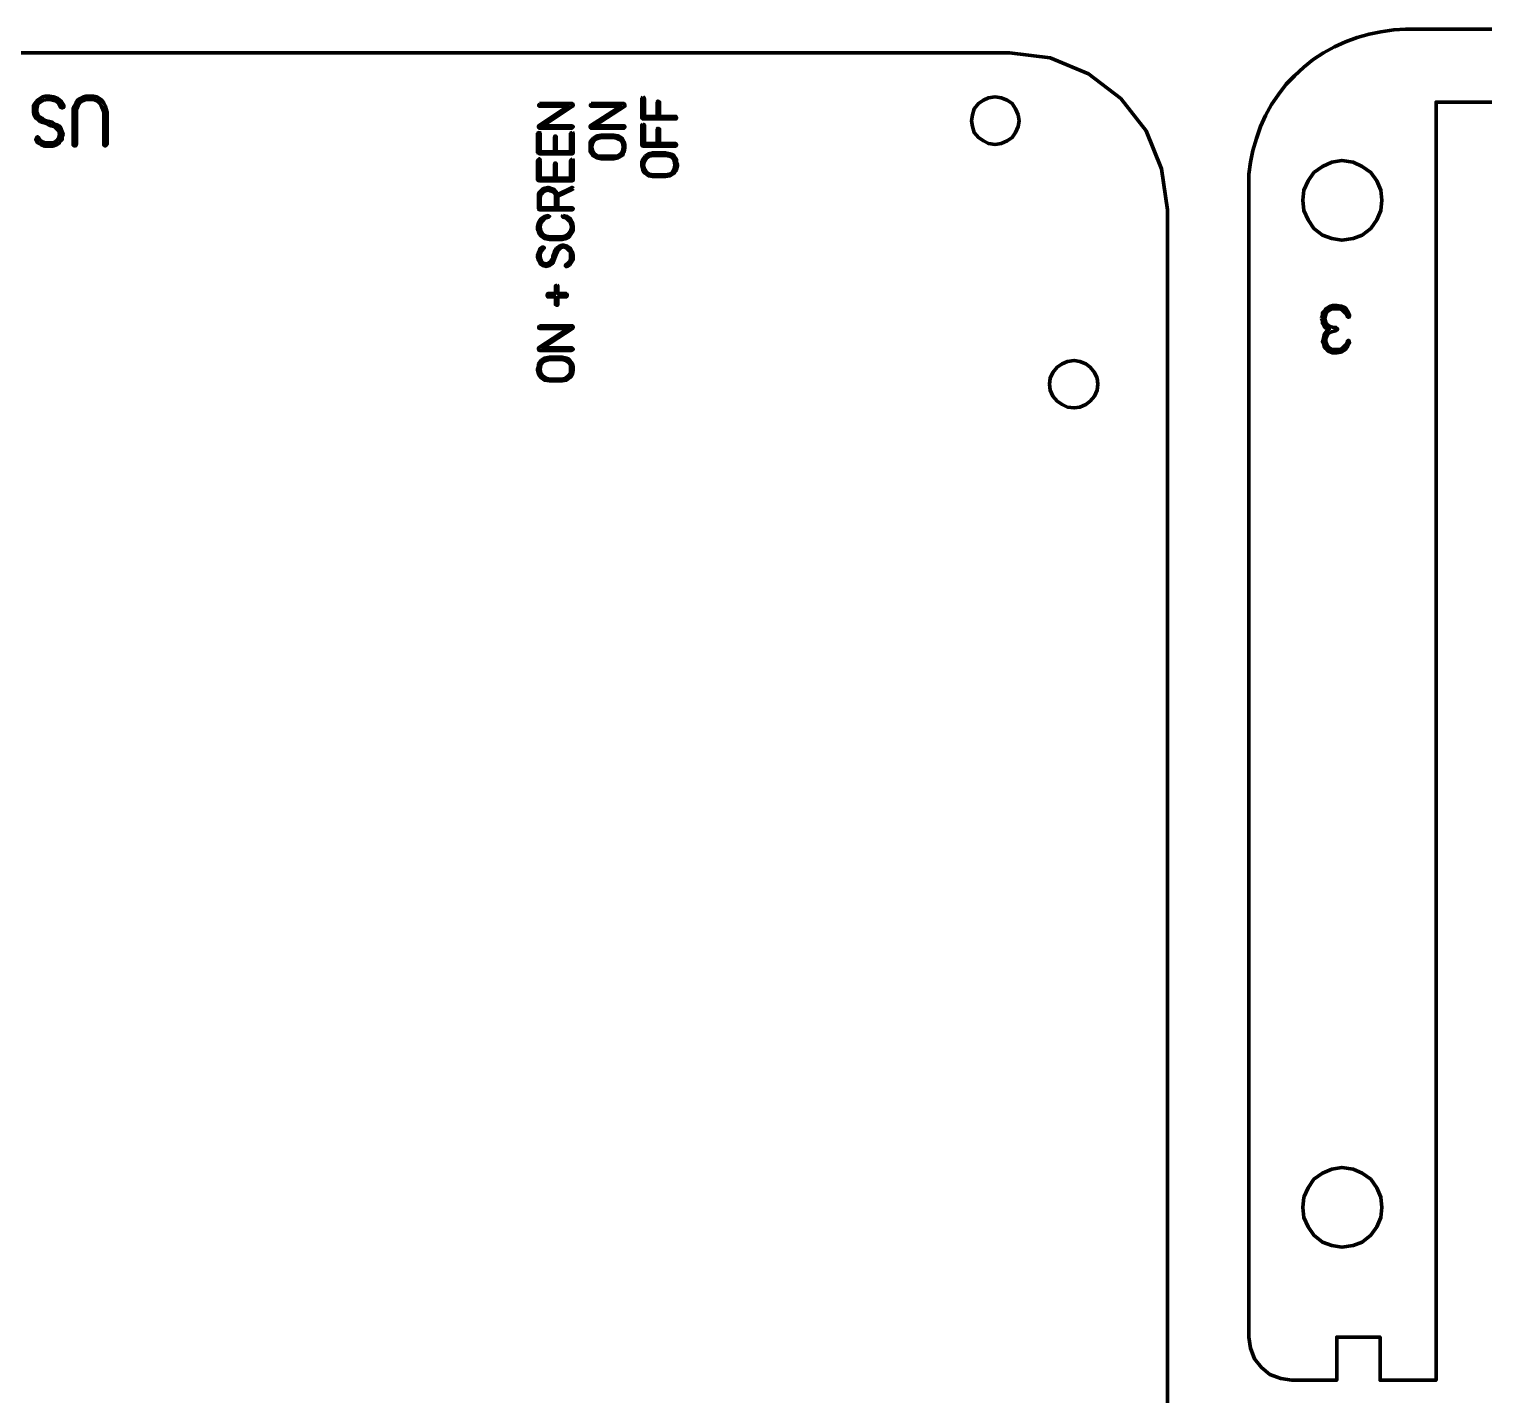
# Model space of a CAD drawing. Header units: inches. Extents: x 11 to 603, y -2 to 300.
# Drawn here: x 111.4 to 211.9, y 204.2 to 298.6 of the extents above; entities that cross this region are included whole.
import ezdxf

# ---------------------------------------------------------------- set-up
doc = ezdxf.new("R2010")
doc.units = ezdxf.units.IN
doc.header["$MEASUREMENT"] = 0
doc.layers.add('P', color=250, linetype='CONTINUOUS', lineweight=100)

msp = doc.modelspace()

# ---------------------------------------------------------------- linework, layer by layer
at = {"layer": 'P', "color": 0, "linetype": 'Continuous'}
for points in [[(198.65, 205.22), (197.89, 205.34), (197.13, 205.63), (196.54, 206.1), (196.07, 206.69), (195.78, 207.45), (195.66, 208.21), (195.66, 287.7), (195.66, 288.57), (195.78, 289.39), (195.95, 290.21), (196.19, 291.03), (196.48, 291.85), (196.83, 292.62), (197.24, 293.38), (197.71, 294.08), (198.24, 294.78), (198.82, 295.37), (199.47, 295.95), (200.11, 296.48), (200.82, 296.95), (201.58, 297.36), (202.34, 297.71), (203.16, 298), (203.98, 298.24), (204.8, 298.41), (205.68, 298.53), (206.5, 298.59), (391.82, 298.59)], [(10.98, 45.14), (10.98, 286.11), (11.39, 288.93), (12.44, 291.56), (14.2, 293.79), (16.43, 295.49), (19.06, 296.6), (21.88, 296.95), (179.14, 296.95), (181.95, 296.6), (184.59, 295.49), (186.82, 293.79), (188.57, 291.56), (189.63, 288.93), (190.04, 286.11), (190.04, 45.14)], [(112.02, 292.32), (111.84, 292.44), (111.73, 292.62), (111.67, 292.85), (111.67, 293.08), (111.67, 293.26), (111.73, 293.38), (111.84, 293.55), (111.96, 293.67), (112.14, 293.79), (112.31, 293.9), (112.49, 293.96), (112.66, 293.96), (112.78, 293.96), (113.07, 293.9), (113.37, 293.79), (113.6, 293.61), (113.78, 293.32), (113.78, 293.2), (113.66, 293.14), (113.54, 293.2), (113.42, 293.44), (113.25, 293.61), (113.01, 293.67), (112.78, 293.73), (112.66, 293.73), (112.37, 293.67), (112.14, 293.55), (112.02, 293.44), (111.96, 293.32), (111.9, 293.08), (111.9, 292.85), (111.96, 292.73), (112.02, 292.56), (112.14, 292.5), (112.25, 292.44), (112.37, 292.32), (112.55, 292.26), (112.78, 292.21), (112.96, 292.15), (113.13, 292.03), (113.31, 291.97), (113.42, 291.91), (113.54, 291.8), (113.6, 291.68), (113.66, 291.5), (113.72, 291.33), (113.66, 291.15), (113.66, 290.98), (113.54, 290.86), (113.48, 290.74), (113.31, 290.62), (113.19, 290.57), (113.01, 290.51), (112.84, 290.51), (112.72, 290.51), (112.43, 290.51), (112.19, 290.62), (111.96, 290.74), (111.84, 290.98), (111.9, 291.09), (111.96, 291.15), (112.02, 291.09), (112.14, 290.92), (112.31, 290.8), (112.49, 290.74), (112.72, 290.74), (112.84, 290.74), (113.07, 290.74), (113.31, 290.92), (113.42, 291.09), (113.48, 291.33), (113.42, 291.56), (113.25, 291.74), (113.19, 291.8), (113.07, 291.85), (112.9, 291.91), (112.72, 291.97), (112.49, 292.09), (112.25, 292.15), (112.14, 292.21), (112.02, 292.32)], [(114.42, 290.62), (114.42, 292.85), (114.42, 293.08), (114.48, 293.26), (114.6, 293.49), (114.71, 293.67), (114.89, 293.79), (115.12, 293.9), (115.3, 293.96), (115.53, 293.96), (115.65, 293.96), (115.83, 293.96), (116.06, 293.9), (116.24, 293.79), (116.41, 293.67), (116.53, 293.49), (116.65, 293.26), (116.7, 293.08), (116.76, 292.85), (116.76, 290.62), (116.7, 290.57), (116.65, 290.51), (116.53, 290.57), (116.53, 290.62), (116.53, 292.85), (116.47, 293.03), (116.41, 293.2), (116.35, 293.32), (116.24, 293.49), (116.12, 293.61), (115.94, 293.67), (115.83, 293.73), (115.65, 293.73), (115.53, 293.73), (115.36, 293.73), (115.18, 293.67), (115.01, 293.61), (114.89, 293.49), (114.77, 293.32), (114.71, 293.2), (114.65, 293.03), (114.65, 292.85), (114.65, 290.62), (114.6, 290.57), (114.54, 290.51), (114.42, 290.57), (114.42, 290.62)], [(153.78, 293.9), (153.9, 293.79), (153.9, 292.56), (154.78, 292.56), (154.78, 293.55), (154.84, 293.61), (154.95, 293.55), (154.95, 292.56), (156.07, 292.56), (156.12, 292.44), (156.07, 292.38), (153.78, 292.38), (153.72, 292.44), (153.72, 293.79), (153.78, 293.9)], [(179.73, 292.67), (179.55, 293.08), (179.32, 293.44), (178.97, 293.67), (178.56, 293.85), (178.15, 293.9), (177.68, 293.85), (177.33, 293.67), (176.98, 293.44), (176.68, 293.08), (176.57, 292.67), (176.51, 292.26), (176.57, 291.85), (176.68, 291.44), (176.98, 291.09), (177.33, 290.86), (177.68, 290.68), (178.15, 290.62), (178.56, 290.68), (178.97, 290.86), (179.32, 291.09), (179.55, 291.44), (179.73, 291.85), (179.79, 292.26), (179.73, 292.67)], [(146.64, 293.44), (148.92, 293.44), (148.98, 293.32), (148.92, 293.26), (146.87, 291.91), (148.86, 291.91), (148.98, 291.85), (148.86, 291.74), (146.64, 291.74), (146.58, 291.8), (146.58, 291.91), (148.63, 293.26), (146.64, 293.26), (146.58, 293.32), (146.64, 293.44)], [(150.21, 293.44), (152.49, 293.44), (152.55, 293.32), (152.55, 293.26), (150.44, 291.91), (152.49, 291.91), (152.55, 291.85), (152.49, 291.74), (150.21, 291.74), (150.15, 291.8), (150.15, 291.91), (152.26, 293.26), (150.21, 293.26), (150.15, 293.32), (150.21, 293.44)], [(297.58, 293.55), (208.61, 293.55), (208.61, 205.22), (204.74, 205.22), (204.74, 208.21), (201.75, 208.21), (201.75, 205.22), (198.65, 205.22)], [(153.78, 292.03), (153.9, 291.97), (153.9, 290.68), (154.78, 290.68), (154.78, 291.68), (154.84, 291.74), (154.95, 291.68), (154.95, 290.68), (156.07, 290.68), (156.12, 290.57), (156.07, 290.51), (153.78, 290.51), (153.72, 290.57), (153.72, 291.97), (153.78, 292.03)], [(148.92, 291.44), (148.98, 291.39), (148.98, 290.04), (148.92, 289.98), (146.64, 289.98), (146.52, 290.04), (146.52, 291.39), (146.64, 291.44), (146.69, 291.39), (146.69, 290.1), (147.69, 290.1), (147.69, 291.15), (147.75, 291.21), (147.81, 291.15), (147.81, 290.1), (148.8, 290.1), (148.8, 291.39), (148.92, 291.44)], [(150.33, 291.03), (150.62, 291.21), (150.91, 291.27), (151.79, 291.27), (152.08, 291.21), (152.2, 291.15), (152.38, 291.03), (152.49, 290.8), (152.55, 290.62), (152.55, 290.51), (152.55, 290.39), (152.49, 290.1), (152.43, 289.98), (152.38, 289.86), (152.08, 289.69), (151.79, 289.63), (150.91, 289.63), (150.62, 289.69), (150.33, 289.86), (150.27, 289.98), (150.15, 290.1), (150.15, 290.39), (150.15, 290.51), (150.15, 290.62), (150.15, 290.8), (150.33, 291.03)], [(150.91, 291.09), (150.68, 291.03), (150.44, 290.92), (150.33, 290.74), (150.27, 290.51), (150.27, 290.39), (150.33, 290.16), (150.44, 289.98), (150.68, 289.8), (150.91, 289.8), (151.79, 289.8), (152.02, 289.8), (152.26, 289.98), (152.38, 290.16), (152.43, 290.39), (152.43, 290.51), (152.38, 290.74), (152.26, 290.92), (152.02, 291.03), (151.79, 291.09), (150.91, 291.09)], [(148.92, 289.63), (148.98, 289.51), (148.98, 288.16), (148.92, 288.11), (146.64, 288.11), (146.52, 288.16), (146.52, 289.51), (146.64, 289.63), (146.69, 289.51), (146.69, 288.28), (147.69, 288.28), (147.69, 289.28), (147.75, 289.34), (147.81, 289.28), (147.81, 288.28), (148.8, 288.28), (148.8, 289.51), (148.92, 289.63)], [(153.96, 289.8), (154.19, 289.98), (154.48, 290.04), (155.36, 290.04), (155.66, 289.98), (155.83, 289.92), (155.95, 289.8), (156.12, 289.57), (156.12, 289.39), (156.18, 289.22), (156.18, 289.16), (156.12, 288.87), (156.01, 288.75), (155.95, 288.63), (155.66, 288.46), (155.36, 288.4), (154.48, 288.4), (154.19, 288.46), (153.96, 288.63), (153.84, 288.75), (153.78, 288.87), (153.72, 289.16), (153.72, 289.22), (153.72, 289.39), (153.78, 289.57), (153.96, 289.8)], [(154.48, 289.86), (154.25, 289.8), (154.07, 289.69), (153.9, 289.45), (153.84, 289.22), (153.84, 289.16), (153.9, 288.93), (154.07, 288.69), (154.25, 288.57), (154.48, 288.52), (155.36, 288.52), (155.6, 288.57), (155.83, 288.69), (155.95, 288.93), (156.01, 289.16), (156.01, 289.22), (155.95, 289.51), (155.83, 289.69), (155.6, 289.8), (155.36, 289.86), (154.48, 289.86)], [(200.17, 288.69), (199.76, 288.11), (199.47, 287.46), (199.41, 286.76), (199.47, 286.05), (199.76, 285.41), (200.17, 284.82), (200.76, 284.36), (201.4, 284.12), (202.1, 284), (202.87, 284.12), (203.51, 284.36), (204.1, 284.82), (204.51, 285.41), (204.8, 286.05), (204.86, 286.76), (204.8, 287.46), (204.51, 288.11), (204.1, 288.69), (203.51, 289.1), (202.87, 289.39), (202.1, 289.51), (201.4, 289.39), (200.76, 289.1), (200.17, 288.69)], [(148.98, 287.58), (148.92, 287.52), (147.92, 287.05), (147.92, 286.93), (147.92, 286.23), (148.92, 286.23), (148.98, 286.17), (148.92, 286.11), (146.64, 286.11), (146.58, 286.17), (146.58, 286.93), (146.58, 287.23), (146.75, 287.4), (146.93, 287.58), (147.22, 287.64), (147.28, 287.64), (147.46, 287.58), (147.63, 287.52), (147.81, 287.34), (147.87, 287.17), (148.86, 287.64), (148.92, 287.64), (148.98, 287.58)], [(147.75, 286.93), (147.75, 287.17), (147.63, 287.29), (147.46, 287.4), (147.28, 287.46), (147.22, 287.46), (146.99, 287.4), (146.87, 287.29), (146.75, 287.17), (146.69, 286.93), (146.69, 286.23), (147.75, 286.23), (147.75, 286.93)], [(148.28, 285.7), (148.57, 285.64), (148.8, 285.47), (148.92, 285.23), (148.98, 284.94), (148.98, 284.88), (148.98, 284.71), (148.92, 284.59), (148.74, 284.3), (148.63, 284.18), (148.51, 284.12), (148.22, 284.06), (147.34, 284.06), (146.99, 284.12), (146.75, 284.3), (146.64, 284.41), (146.58, 284.59), (146.52, 284.71), (146.52, 284.88), (146.52, 284.94), (146.58, 285.23), (146.75, 285.47), (146.99, 285.64), (147.22, 285.7), (147.34, 285.64), (147.28, 285.59), (147.05, 285.53), (146.87, 285.35), (146.75, 285.18), (146.69, 284.94), (146.69, 284.88), (146.75, 284.65), (146.87, 284.41), (147.05, 284.3), (147.34, 284.24), (148.22, 284.24), (148.45, 284.3), (148.63, 284.41), (148.8, 284.65), (148.86, 284.88), (148.86, 284.94), (148.8, 285.18), (148.69, 285.35), (148.51, 285.53), (148.28, 285.59), (148.22, 285.64), (148.28, 285.7)], [(147.81, 283.42), (148.04, 283.59), (148.22, 283.65), (148.33, 283.65), (148.57, 283.59), (148.8, 283.42), (148.92, 283.18), (148.98, 282.95), (148.98, 282.89), (148.98, 282.66), (148.86, 282.48), (148.74, 282.31), (148.57, 282.19), (148.45, 282.19), (148.45, 282.25), (148.45, 282.31), (148.63, 282.42), (148.74, 282.54), (148.8, 282.72), (148.8, 282.89), (148.8, 282.95), (148.8, 283.13), (148.69, 283.3), (148.51, 283.48), (148.33, 283.54), (148.1, 283.48), (147.92, 283.3), (147.87, 283.13), (147.81, 283.01), (147.75, 282.89), (147.69, 282.72), (147.63, 282.6), (147.57, 282.42), (147.34, 282.25), (147.1, 282.19), (146.87, 282.25), (146.69, 282.36), (146.58, 282.6), (146.52, 282.83), (146.52, 282.95), (146.58, 283.13), (146.64, 283.3), (146.69, 283.42), (146.87, 283.54), (146.99, 283.48), (146.93, 283.42), (146.75, 283.18), (146.69, 283.07), (146.69, 282.95), (146.69, 282.83), (146.75, 282.66), (146.81, 282.48), (146.93, 282.42), (147.1, 282.36), (147.28, 282.42), (147.4, 282.54), (147.51, 282.66), (147.57, 282.77), (147.57, 282.89), (147.63, 283.07), (147.69, 283.24), (147.81, 283.42)], [(147.87, 280.9), (147.92, 280.84), (147.92, 280.31), (148.51, 280.31), (148.57, 280.2), (148.51, 280.08), (147.92, 280.08), (147.92, 279.55), (147.87, 279.49), (147.75, 279.55), (147.75, 280.08), (147.22, 280.08), (147.16, 280.2), (147.22, 280.31), (147.75, 280.31), (147.75, 280.84), (147.87, 280.9)], [(200.7, 278.62), (200.76, 278.79), (200.76, 278.97), (200.87, 279.08), (200.99, 279.26), (201.11, 279.32), (201.28, 279.44), (201.46, 279.49), (201.69, 279.49), (201.75, 279.49), (202.05, 279.44), (202.34, 279.32), (202.51, 279.08), (202.63, 278.79), (202.57, 278.67), (202.46, 278.73), (202.34, 278.97), (202.16, 279.14), (201.99, 279.26), (201.75, 279.26), (201.69, 279.26), (201.52, 279.26), (201.4, 279.26), (201.11, 279.08), (200.99, 278.85), (200.93, 278.62), (200.99, 278.32), (201.11, 278.15), (201.28, 278.03), (201.52, 277.97), (201.69, 277.97), (201.81, 277.85), (201.69, 277.74), (201.64, 277.74), (201.4, 277.68), (201.17, 277.56), (201.05, 277.33), (200.99, 277.21), (200.99, 276.98), (201.05, 276.8), (201.17, 276.62), (201.4, 276.45), (201.69, 276.45), (201.75, 276.45), (201.99, 276.45), (202.16, 276.57), (202.34, 276.74), (202.46, 276.98), (202.57, 277.09), (202.63, 276.92), (202.51, 276.68), (202.34, 276.45), (202.05, 276.27), (201.75, 276.21), (201.69, 276.21), (201.46, 276.21), (201.34, 276.27), (201.17, 276.33), (201.05, 276.45), (200.93, 276.57), (200.87, 276.68), (200.82, 276.86), (200.76, 276.98), (200.82, 277.21), (200.87, 277.44), (200.93, 277.56), (201.05, 277.74), (201.23, 277.85), (200.93, 277.97), (200.87, 278.09), (200.76, 278.26), (200.76, 278.44), (200.7, 278.62)], [(146.64, 278.09), (148.92, 278.09), (148.98, 277.97), (148.92, 277.91), (146.87, 276.57), (148.86, 276.57), (148.98, 276.45), (148.86, 276.39), (146.64, 276.39), (146.58, 276.45), (146.58, 276.57), (148.63, 277.91), (146.64, 277.91), (146.58, 277.97), (146.64, 278.09)], [(146.75, 275.69), (146.99, 275.86), (147.34, 275.92), (148.22, 275.92), (148.51, 275.86), (148.63, 275.8), (148.74, 275.69), (148.92, 275.45), (148.98, 275.28), (148.98, 275.1), (148.98, 275.04), (148.92, 274.75), (148.86, 274.63), (148.74, 274.52), (148.51, 274.34), (148.22, 274.28), (147.34, 274.28), (146.99, 274.34), (146.75, 274.52), (146.64, 274.63), (146.58, 274.75), (146.52, 275.04), (146.52, 275.1), (146.58, 275.28), (146.58, 275.45), (146.75, 275.69)], [(147.34, 275.75), (147.1, 275.69), (146.87, 275.57), (146.75, 275.39), (146.69, 275.1), (146.69, 275.04), (146.75, 274.81), (146.87, 274.63), (147.1, 274.46), (147.34, 274.4), (148.22, 274.4), (148.45, 274.46), (148.63, 274.63), (148.8, 274.81), (148.8, 275.04), (148.8, 275.1), (148.8, 275.39), (148.63, 275.57), (148.45, 275.69), (148.22, 275.75), (147.34, 275.75)], [(185.18, 274.46), (185, 274.87), (184.71, 275.22), (184.41, 275.45), (184, 275.63), (183.59, 275.69), (183.13, 275.63), (182.77, 275.45), (182.42, 275.22), (182.13, 274.87), (181.95, 274.46), (181.9, 274.05), (181.95, 273.64), (182.13, 273.23), (182.42, 272.88), (182.77, 272.64), (183.13, 272.47), (183.59, 272.41), (184, 272.47), (184.41, 272.64), (184.71, 272.88), (185, 273.23), (185.18, 273.64), (185.23, 274.05), (185.18, 274.46)], [(199.47, 217.88), (199.41, 217.17), (199.47, 216.47), (199.76, 215.83), (200.17, 215.24), (200.76, 214.77), (201.4, 214.54), (202.1, 214.42), (202.87, 214.54), (203.51, 214.77), (204.1, 215.24), (204.51, 215.83), (204.8, 216.47), (204.86, 217.17), (204.8, 217.88), (204.51, 218.52), (204.1, 219.11), (203.51, 219.52), (202.87, 219.81), (202.1, 219.93), (201.4, 219.81), (200.76, 219.52), (200.17, 219.11), (199.76, 218.52), (199.47, 217.88)]]:
    msp.add_lwpolyline(points, dxfattribs=at)

doc.saveas('drawing.dxf')
